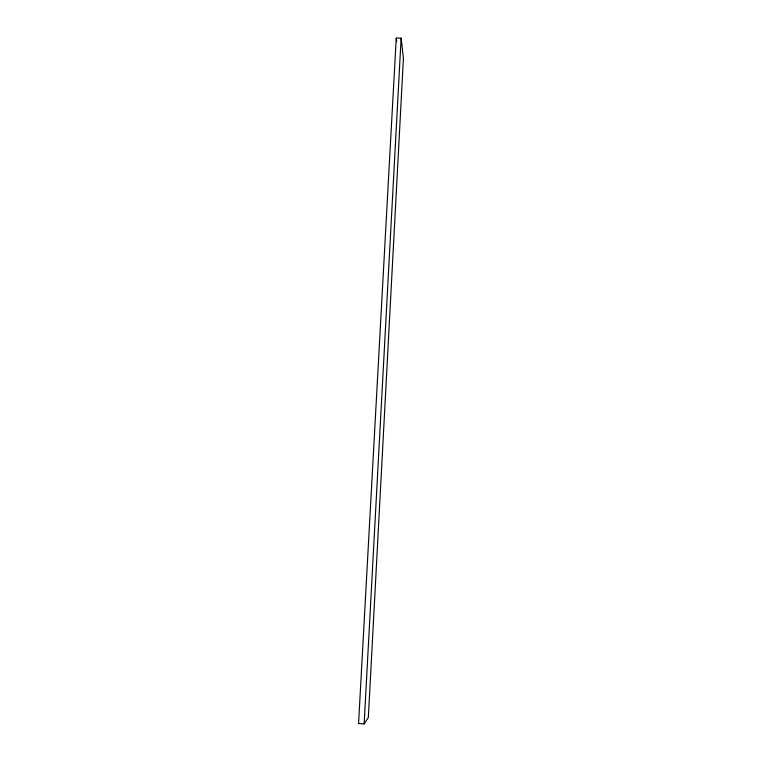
<?xml version="1.0" encoding="UTF-8"?>
<svg xmlns="http://www.w3.org/2000/svg" width="762" height="762" viewBox="0 0 762 762"><rect width="100%" height="100%" fill="white"/><g stroke="black" fill="none" stroke-linecap="round" stroke-linejoin="round"><path stroke-width="1.14" d="M364.141 723.9L401.126 38.148L396.24 38.1L358.569 723.529L364.141 723.9L368.341 717.509L403.431 58.179L401.126 38.148M396.24 38.1L396.678 41.634"/></g></svg>
